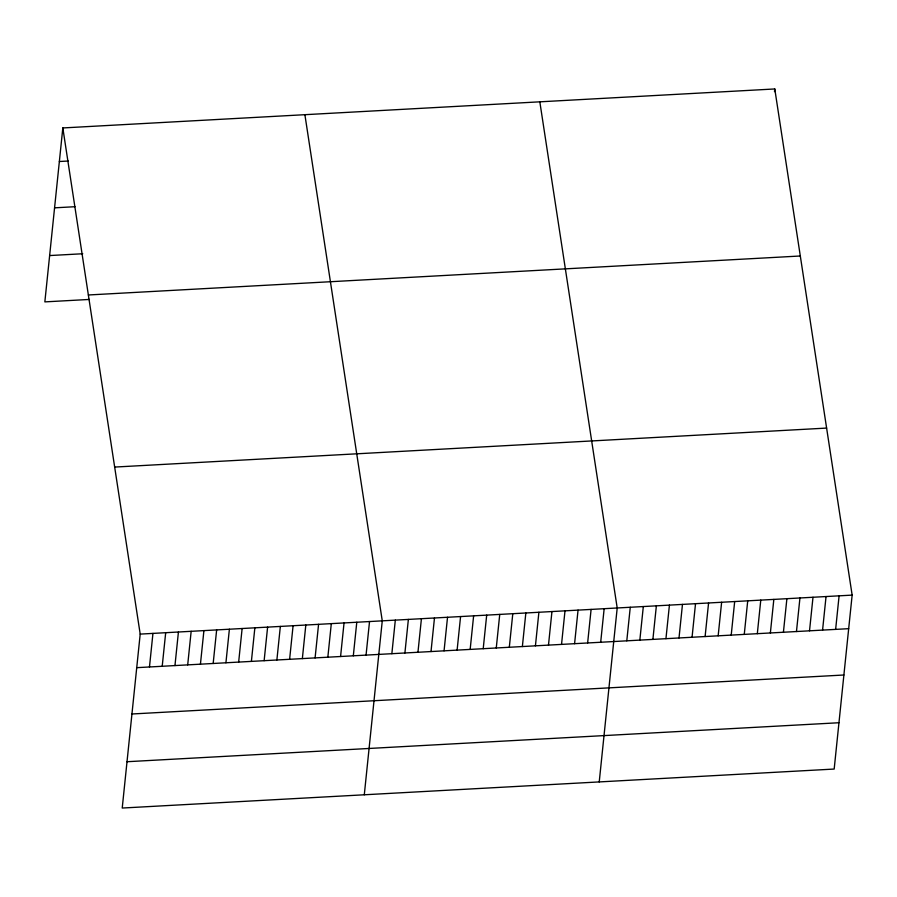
<?xml version="1.0" encoding="UTF-8"?>
<svg xmlns="http://www.w3.org/2000/svg" width="897" height="897" viewBox="0 0 897 897"><rect width="100%" height="100%" fill="white"/><g stroke="black" fill="none" stroke-linecap="round" stroke-linejoin="round"><path stroke-width="1.35" d="M62.824 127.946L140.201 634.101L122.227 808.04L834.176 769.054L852.15 595.115L774.773 88.96L62.824 127.946L44.85 301.885L89.442 299.441M149.474 666.964L152.95 633.405M162.211 666.269L165.687 632.71M174.96 665.574L178.425 632.015M187.697 664.879L191.162 631.309M200.435 664.184L203.911 630.613M213.172 663.477L216.648 629.918M225.921 662.782L229.385 629.223M238.658 662.087L242.123 628.528M251.395 661.392L254.86 627.822M264.133 660.685L267.609 627.126M276.881 659.99L280.346 626.431M289.619 659.295L293.084 625.736M302.356 658.6L305.821 625.03M315.094 657.905L318.57 624.334M327.842 657.198L331.307 623.639M340.58 656.503L344.044 622.944M353.317 655.808L356.782 622.249M366.054 655.113L369.53 621.543M364.294 794.787L382.268 620.847L304.89 114.693M391.854 653.7L395.319 620.13M404.906 652.982L408.37 619.423M417.957 652.265L421.422 618.706M431.009 651.547L434.473 617.988M444.06 650.841L447.525 617.271M457.111 650.123L460.576 616.564M470.163 649.406L473.627 615.847M483.214 648.688L486.69 615.129M496.265 647.982L499.741 614.411M509.317 647.264L512.792 613.705M522.368 646.546L525.844 612.987M535.431 645.829L538.895 612.27M548.482 645.122L551.947 611.552M561.533 644.405L564.998 610.846M574.585 643.687L578.049 610.128M587.636 642.97L591.101 609.411M600.687 642.263L604.152 608.693M599.23 781.926L617.203 607.987L539.826 101.821M626.79 640.828L630.266 607.269M639.841 640.11L643.317 606.551M652.893 639.404L656.369 605.834M665.944 638.686L669.42 605.127M679.007 637.969L682.471 604.41M692.058 637.251L695.523 603.692M705.109 636.545L708.574 602.975M718.161 635.827L721.625 602.268M774.492 91.64L774.773 88.96M731.212 635.11L734.677 601.551M744.263 634.392L747.728 600.833M757.315 633.686L760.779 600.115M770.366 632.968L773.831 599.409M783.417 632.25L786.893 598.691M796.469 631.533L799.945 597.974M809.52 630.826L812.996 597.256M822.571 630.109L826.047 596.55M835.634 629.391L839.099 595.832M59.359 161.505L68.273 161.023M54.571 207.835L74.956 206.714M49.638 255.555L82.759 253.75M88.366 294.978L800.303 255.993M114.67 467.068L826.619 428.082M140.201 634.101L852.15 595.115M136.736 667.671L848.685 628.674M131.949 713.99L843.898 675.004M127.015 761.721L838.964 722.735"/></g></svg>
